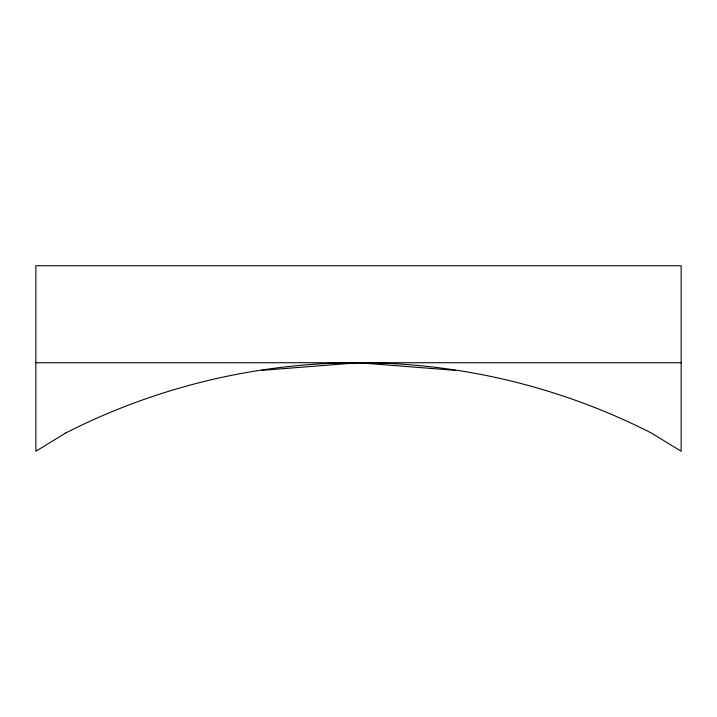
<?xml version="1.0" encoding="UTF-8"?>
<svg xmlns="http://www.w3.org/2000/svg" width="717" height="717" viewBox="0 0 717 717"><rect width="100%" height="100%" fill="white"/><g stroke="black" fill="none" stroke-linecap="round" stroke-linejoin="round"><path stroke-width="1.08" d="M261.705 370.348L358.5 362.73L455.295 370.348M35.85 362.73L681.15 362.73M65.543 433.068L35.85 451.262L35.85 265.738L681.15 265.738L681.15 451.262L651.457 433.068A645.3 645.3 0 0 0 65.543 433.068"/></g></svg>
